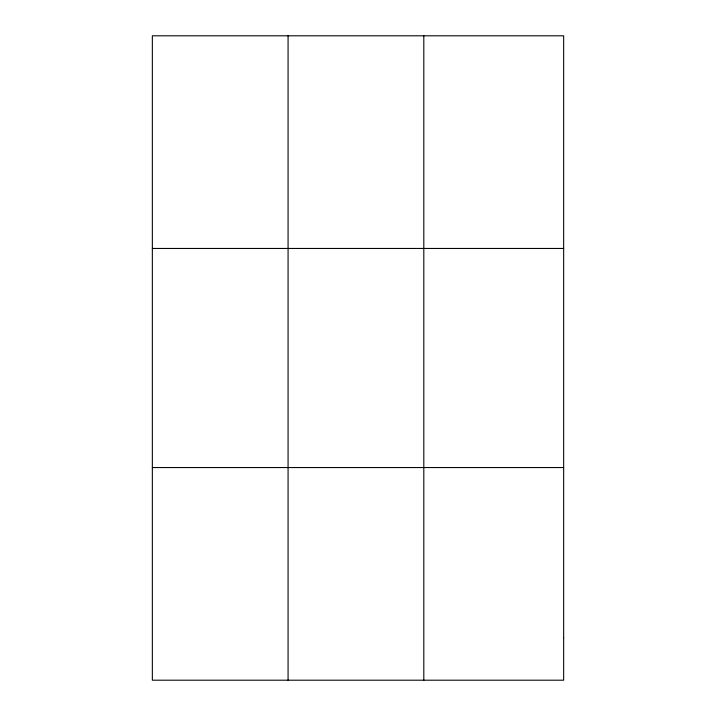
<?xml version="1.0" encoding="UTF-8"?>
<svg xmlns="http://www.w3.org/2000/svg" width="716" height="716" viewBox="0 0 716 716"><rect width="100%" height="100%" fill="white"/><g stroke="black" fill="none" stroke-linecap="round" stroke-linejoin="round"><path stroke-width="1.07" d="M288.074 35.8L288.074 680.2M423.809 35.8L423.809 680.2M152.347 248.452L563.653 248.452M152.347 467.548L563.653 467.548M563.653 637.67L563.653 680.2L152.347 680.2L152.347 35.8L563.653 35.8L563.653 637.67"/></g></svg>
